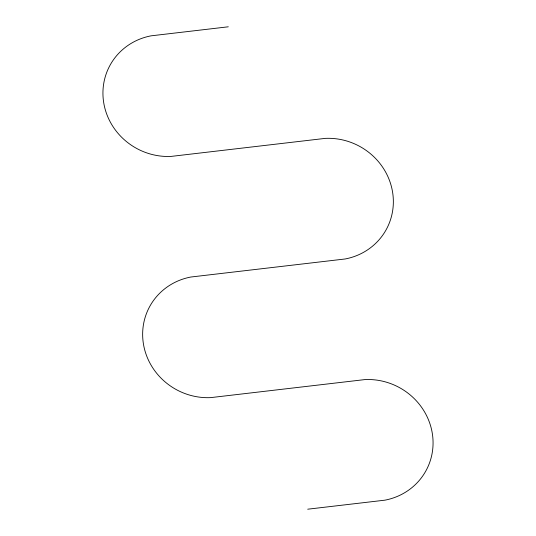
<?xml version="1.0" encoding="UTF-8"?>
<svg xmlns="http://www.w3.org/2000/svg" width="536" height="536" viewBox="0 0 536 536"><rect width="100%" height="100%" fill="white"/><g stroke="black" fill="none" stroke-linecap="round" stroke-linejoin="round"><path stroke-width="0.8" d="M228.289 26.8L151.078 35.832A63.228 60.2 28.2 0 0 103.729 102.825A63.228 60.2 28.2 0 0 170.93 156.425L325.352 138.368A63.228 60.206 28.2 0 1 392.56 191.968A63.228 60.206 28.2 0 1 345.211 258.968L190.789 277.032A63.228 60.2 28.2 0 0 143.44 344.025A63.228 60.2 28.2 0 0 210.641 397.625L365.063 379.568A63.228 60.206 28.2 0 1 432.271 433.168A63.228 60.206 28.2 0 1 384.922 500.168L307.711 509.2"/></g></svg>
